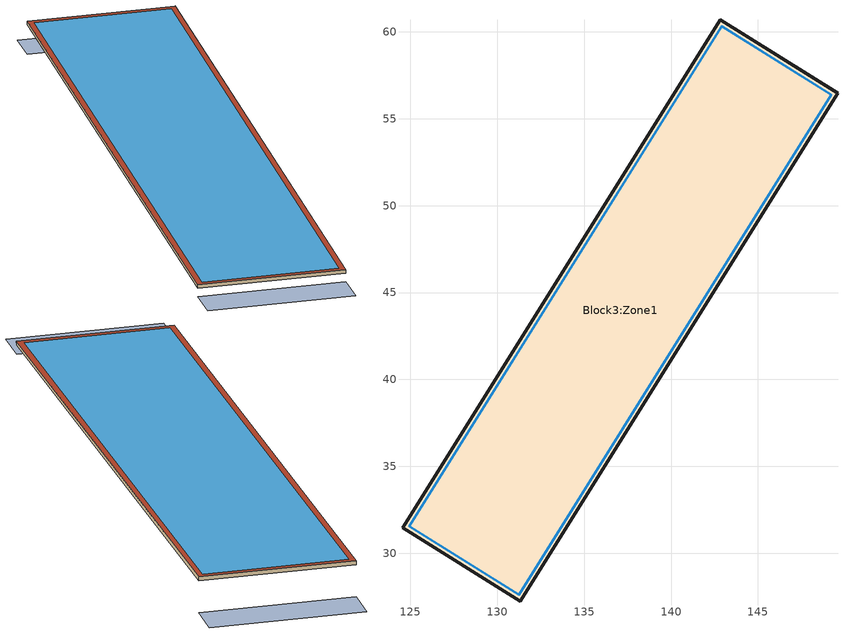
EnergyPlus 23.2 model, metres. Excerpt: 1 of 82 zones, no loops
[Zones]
Block3:Zone1
 floor outside (Project external floor): 131.34,27.23,20.68 124.55,31.47,20.68 142.82,60.71,21.89 149.61,56.47,21.89
 wall outside (BPS_Baseline_Wall): 149.61,56.47,21.89 142.82,60.71,21.89 142.82,60.7,22.09 149.6,56.46,22.09; 131.34,27.23,20.68 149.61,56.47,21.89 149.6,56.46,22.09 131.33,27.23,20.88; 142.82,60.71,21.89 124.55,31.47,20.68 124.55,31.46,20.88 142.82,60.7,22.09; 124.55,31.47,20.68 131.34,27.23,20.68 131.33,27.23,20.88 124.55,31.46,20.88
 roof outside (Project pitched roof): 124.55,31.46,20.88 131.33,27.23,20.88 149.6,56.46,22.09 142.82,60.7,22.09
 skylight (Perfectly Clear - 1005): 131.25,27.59,20.69 124.91,31.55,20.69 142.9,60.35,21.88 149.24,56.38,21.88
 skylight (Project roof glazing - 1006): 124.97,31.56,20.89 131.24,27.64,20.89 149.18,56.37,22.08 142.91,60.28,22.08
shading: 142.83,60.73 149.62,56.49 150.68,58.19 143.89,62.43 z20.2; 123.49,29.78 130.28,25.54 131.34,27.23 124.55,31.47 z20.2
[Site:Location]
Green studio (01-01:31-12)  (01-01:31-12): Latitude {deg}=1.37; Longitude {deg}=103.98; Time Zone {hr}=7; Elevation {m}=16
[Site:GroundTemperature:BuildingSurface]
18, 18, 18, 18, 18, 18, 18, 18, 18, 18, 18, 18
[Site:GroundTemperature:Deep]
14, 14, 14, 14, 14, 14, 14, 14, 14, 14, 14, 14
[Site:GroundTemperature:Shallow]
14, 14, 14, 14, 14, 14, 14, 14, 14, 14, 14, 14
[Site:GroundTemperature:FCfactorMethod]
27.55, 28.03, 28.32, 28.42, 28.26, 27.88, 27.4, 26.92, 26.59, 26.51, 26.68, 27.05
[Site:GroundReflectance]
0.2, 0.2, 0.2, 0.2, 0.2, 0.2, 0.2, 0.2, 0.2, 0.2, 0.2, 0.2
[Site:GroundReflectance:SnowModifier]
2, 2
[SizingPeriod:DesignDay] Day of Month=15; Day Type=SummerDesignDay; Humidity Condition Type=WetBulb; Barometric Pressure {Pa}=101132.9; Wind Speed {m/s}=0; Wind Direction {deg}=0; Rain Indicator=No; Snow Indicator=No; Daylight Saving Time Indicator=No; Solar Model Indicator=ASHRAEClearSky; Sky Clearness=0.98
Name | Month | Maximum Dry-Bulb Temperature {C} | Daily Dry-Bulb Temperature Range {deltaC} | Wetbulb or DewPoint at Maximum Dry-Bulb {C}
Summer Design Day in Green studio (01-01:31-12) Jun | 6 | 33.2 | 5.9 | 26.7
Summer Design Day in Green studio (01-01:31-12) Jul | 7 | 32.6 | 5.7 | 26.3
Summer Design Day in Green studio (01-01:31-12) Aug | 8 | 32.8 | 5.8 | 26
Summer Design Day in Green studio (01-01:31-12) Sep | 9 | 32.8 | 6 | 25.9
[Building]
Building: North Axis {deg}=0; Terrain=Suburbs; Loads Convergence Tolerance Value {W}=.04; Temperature Convergence Tolerance Value {deltaC}=.4; Solar Distribution=FullExteriorWithReflections; Maximum Number of Warmup Days=25; Minimum Number of Warmup Days=6
[Site:WaterMainsTemperature]
Calculation Method=Correlation; Annual Average Outdoor Air Temperature {C}=10; Maximum Difference In Monthly Average Outdoor Air Temperatures {deltaC}=20
[Construction]
BPS_Baseline_Wall: Brickwork Outer_.1, XPS Extruded Polystyrene  - CO2 Blowing_.05, Concrete Block (Medium)_.1, Gypsum Plastering_.013
Project external floor: External Rendering_.025, MW Stone Wool (rolls)_.1482, Timber Flooring_.005
Project pitched roof: Clay Tile (roofing)_.025, MW Stone Wool (rolls)_.2423, Roofing Felt_.005
Perfectly Clear - 1005: 100
Project roof glazing - 1006: 2, 1001, 2, 1001, 2
[WindowMaterial:Gas]
1001: Gas Type=Air; Thickness {m}=.006
[WindowMaterial:Glazing] Optical Data Type=SpectralAverage; Thickness {m}=.003; Dirt Correction Factor for Solar and Visible Transmittance=1
Name | Solar Transmittance at Normal Incidence | Front Side Solar Reflectance at Normal Incidence | Back Side Solar Reflectance at Normal Incidence | Visible Transmittance at Normal Incidence | Front Side Visible Reflectance at Normal Incidence | Back Side Visible Reflectance at Normal Incidence | Infrared Transmittance at Normal Incidence | Front Side Infrared Hemispherical Emissivity | Back Side Infrared Hemispherical Emissivity | Conductivity {W/m-K}
2 | .837 | .075 | .075 | .898 | .081 | .081 | 0 | .84 | .84 | .9
100 | .99 | .005 | .005 | .99 | .005 | .005 | .99 | .005 | .005 | 5
[Material] Roughness=Rough; Thermal Absorptance=0.9
Name | Thickness {m} | Conductivity {W/m-K} | Density {kg/m3} | Specific Heat {J/kg-K} | Solar Absorptance | Visible Absorptance
Brickwork Outer_.1 | .1 | 0.84 | 1700 | 800 | 0.7 | 0.7
Concrete Block (Medium)_.1 | .1 | 0.51 | 1400 | 1000 | 0.6 | 0.6
Gypsum Plastering_.013 | .013 | 0.4 | 1000 | 1000 | 0.5 | 0.5
XPS Extruded Polystyrene  - CO2 Blowing_.05 | .05 | 0.034 | 35 | 1400 | 0.6 | 0.6
External Rendering_.025 | .025 | 0.5 | 1300 | 1000 | 0.7 | 0.7
MW Stone Wool (rolls)_.1482 | .1482 | 0.04 | 30 | 840 | 0.6 | 0.6
Timber Flooring_.005 | .005 | 0.14 | 650 | 1200 | 0.78 | 0.78
Clay Tile (roofing)_.025 | .025 | 1 | 2000 | 800 | 0.7 | 0.7
MW Stone Wool (rolls)_.2423 | .2423 | 0.04 | 30 | 840 | 0.6 | 0.6
Roofing Felt_.005 | .005 | 0.19 | 960 | 837 | 0.8 | 0.8
[Zone]
Block3:Zone1: Type=1; Multiplier=1; Volume {m3}=.01; Floor Area {m2}=253.8982; Zone Inside Convection Algorithm=TARP; Part of Total Floor Area=Yes
[Lights]
Block3:Zone1 General lighting: Zone or ZoneList or Space or SpaceList=Block3:Zone1; Schedule=Office_OpenOff_Light; Design Level Calculation Method=Watts/Area; Watts per Zone Floor Area {W/m2}=4.8; Return Air Fraction=0; Fraction Radiant=.42; Fraction Visible=.18; Fraction Replaceable=1
[ZoneInfiltration:DesignFlowRate]
Block3:Zone1 Infiltration: Zone or ZoneList or Space or SpaceList=Block3:Zone1; Schedule=Copy of Off 24/7; Design Flow Rate Calculation Method=Flow/zone; Design Flow Rate {m3/s}=.000003; Constant Term Coefficient=1; Temperature Term Coefficient=0; Velocity Term Coefficient=0; Velocity Squared Term Coefficient=0
[PEOPLE]
People Block3:Zone1: Zone or ZoneList or Space or SpaceList=Block3:Zone1; Number of People Schedule=Office_OpenOff_Occ; Number of People Calculation Method=People/Area; People per Floor Area {person/m2}=.111; Fraction Radiant=.3; Sensible Heat Fraction=AutoCalculate; Activity Level Schedule=Activity Schedule 95192; Carbon Dioxide Generation Rate {m3/s-W}=3.82e-08; Enable ASHRAE 55 Comfort Warnings=No; Mean Radiant Temperature Calculation Type=ZoneAveraged; Work Efficiency Schedule=Work efficiency; Clothing Insulation Calculation Method=ClothingInsulationSchedule; Clothing Insulation Schedule=Clothing Schedule 95192; Air Velocity Schedule=Default Air Velocity for Comfort Calculations
[OtherEquipment]
Block3:Zone1 Equipment gain: Fuel Type=Electricity; Zone or ZoneList or Space or SpaceList=Block3:Zone1; Schedule=Office_OpenOff_Equip; Design Level Calculation Method=Watts/Area; Power per Zone Floor Area {W/m2}=11.77; Fraction Latent=0; Fraction Radiant=.2; Fraction Lost=0; Carbon Dioxide Generation Rate {m3/s-W}=0
[EnergyManagementSystem:Sensor] Output:Variable or Output:Meter Index Key=Block3:Zone1
Name | Output:Variable or Output:Meter
Zone_Mean_Air_Temperature_Block3_Zone1 | Zone Mean Air Temperature
Zone_Air_Relative_Humidity_Block3_Zone1 | Zone Air Relative Humidity
Zone_Air_CO2_Concentration_Block3_Zone1 | Zone Air CO2 Concentration
Zone_People_Occupant_Count_Block3_Zone1 | Zone People Occupant Count
[Schedule:Compact]
Work efficiency: Through: 12/31, For: AllDays, Until: 24:00, 0
Office_OpenOff_Occ: Through: 31 Dec, For: Weekdays SummerDesignDay, Until: 07:00, 0, Until: 08:00, 0.25, Until: 09:00, 0.5, Until: 12:00, 1, Until: 14:00, 0.75, Until: 17:00, 1, Until: 18:00, 0.5, Until: 19:00, 0.25, Until: 24:00, 0, For: Weekends, Until: 24:00, 0, For: Holidays, Until: 24:00, 0, For: WinterDesignDay AllOtherDays, Until: 24:00, 0
Office_OpenOff_Equip: Through: 31 Dec, For: Weekdays SummerDesignDay, Until: 07:00, 0.05394, Until: 20:00, 1, Until: 24:00, 0.05394, For: Weekends, Until: 24:00, 0.05394, For: Holidays, Until: 24:00, 0.05394, For: WinterDesignDay AllOtherDays, Until: 24:00, 0
Office_OpenOff_Light: Through: 31 Dec, For: Weekdays SummerDesignDay, Until: 07:00, 0, Until: 19:00, 1, Until: 24:00, 0, For: Weekends, Until: 24:00, 0, For: Holidays, Until: 24:00, 0, For: WinterDesignDay AllOtherDays, Until: 24:00, 0
Default Air Velocity for Comfort Calculations: Through: 12/31, For: AllDays, Until: 24:00, 0.137
Copy of Off 24/7: Through: 31 Dec, For: Weekdays SummerDesignDay, Until: 7:00, 1, Until: 8:00, 0.2, Until: 19:00, 0.2, Until: 20:00, 1, Until: 24:00, 1, For: Weekends, Until: 24:00, 1, For: Holidays, Until: 24:00, 1, For: WinterDesignDay AllOtherDays, Until: 24:00, 1
Activity Schedule 95192: Through: 12/31, For: AllDays, Until: 24:00, 110.7
Clothing Schedule 95192: Through: 4/1, For: AllDays, Until: 24:00, 1, Through: 9/30, For: AllDays, Until: 24:00, .5, Through: 12/31, For: AllDays, Until: 24:00, 1
